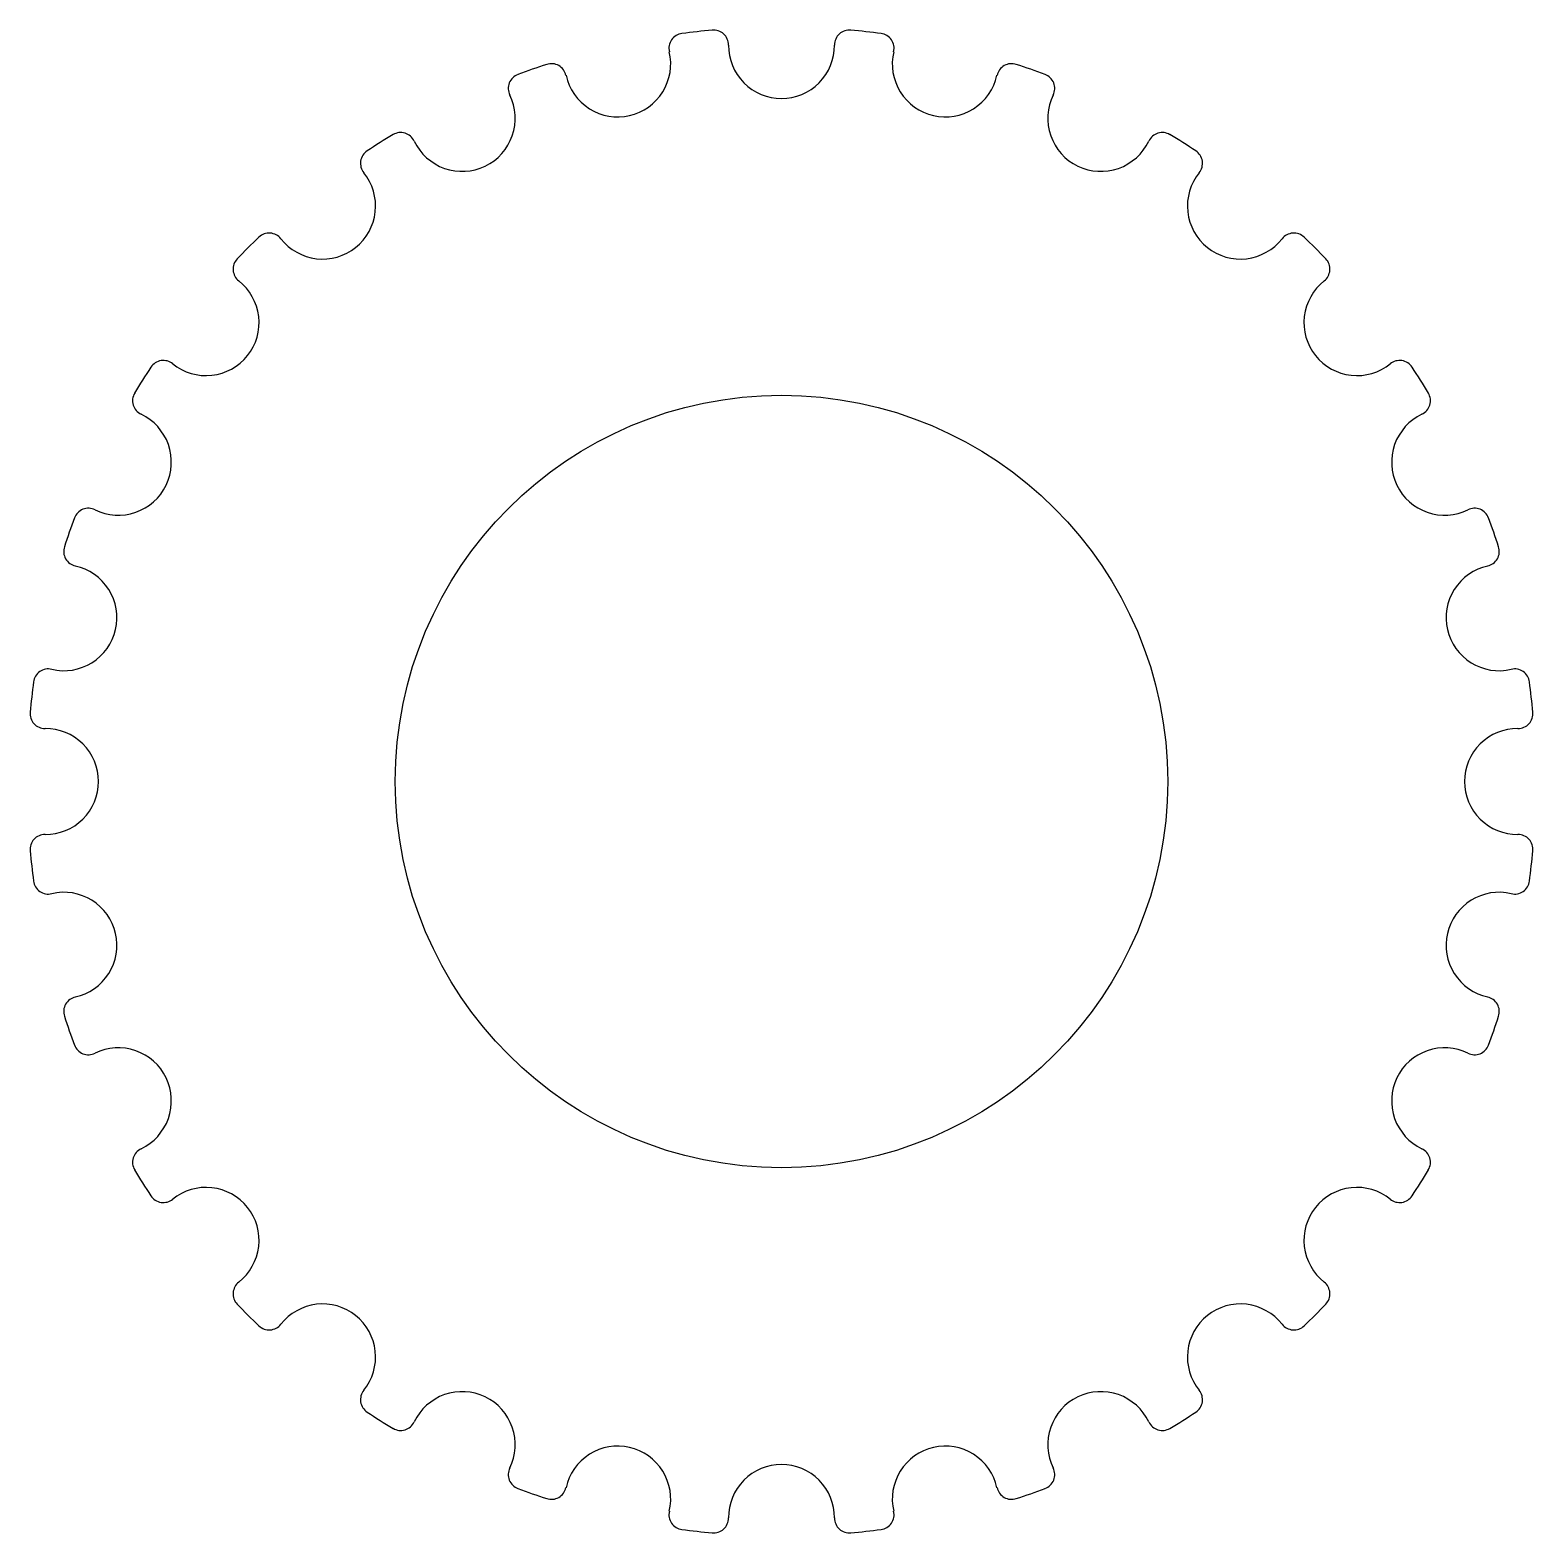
# Model space of a CAD drawing. Header units: inches. Extents: x -0.85 to 0.85, y -0.85 to 0.85.
import ezdxf

# ---------------------------------------------------------------- set-up
doc = ezdxf.new("R2010")
doc.units = ezdxf.units.IN
doc.layers.get('0').update_dxf_attribs({"linetype": 'CONTINUOUS'})

msp = doc.modelspace()

# ---------------------------------------------------------------- linework, layer by layer
msp.add_circle((0, 0), 0.4375)
for centre, radius, start, end in [((0.077, 0.8343), 0.0169, 84.5981, 180.4404), ((-0.1106, 0.8305), 0.0169, 97.4553, 193.2976), ((0, 0), 0.8547, 95.2711, 97.5836), ((-0.077, 0.8343), 0.0169, -0.44, 95.2711), ((0, 0), 0.8547, 82.414, 84.7265), ((0.1106, 0.8305), 0.0169, -13.2971, 82.414), ((-0.1855, 0.8128), 0.06, -77.1429, 13.2976), ((0, 0.8337), 0.06, 179.56, 270), ((0, 0.8337), 0.06, -90, 0.4404), ((0.1855, 0.8128), 0.06, 166.7029, 257.1429), ((-0.2926, 0.785), 0.0169, 110.3124, 206.1547), ((0, 0), 0.8547, 108.1283, 110.4407), ((-0.2607, 0.7962), 0.0169, 12.4172, 108.1283), ((0.2607, 0.7962), 0.0169, 71.741, 167.5833), ((0, 0), 0.8547, 69.5568, 71.8693), ((0.2926, 0.785), 0.0169, -26.1542, 69.5568), ((-0.1855, 0.8128), 0.06, 192.4172, 282.8571), ((0.1855, 0.8128), 0.06, 257.1429, 347.5833), ((-0.3617, 0.7511), 0.06, -64.2857, 26.1547), ((0.3617, 0.7511), 0.06, 153.8458, 244.2857), ((0, 0), 0.8547, 120.9854, 123.2979), ((-0.4313, 0.7182), 0.0169, 25.2743, 120.9854), ((0.4313, 0.7182), 0.0169, 58.8838, 154.7261), ((0, 0), 0.8547, 56.6997, 59.0122), ((-0.3617, 0.7511), 0.06, 205.2743, 295.7143), ((0.3617, 0.7511), 0.06, 244.2857, 334.7261), ((-0.46, 0.7002), 0.0169, 123.1695, 219.0119), ((0.46, 0.7002), 0.0169, -39.0114, 56.6997), ((-0.5198, 0.6518), 0.06, -51.4286, 39.0119), ((0.5198, 0.6518), 0.06, 140.9886, 231.4286), ((0, 0), 0.8547, 133.8426, 136.155), ((-0.5803, 0.6043), 0.0169, 38.1315, 133.8426), ((-0.5198, 0.6518), 0.06, 218.1315, 308.5714), ((0.5198, 0.6518), 0.06, 231.4286, 321.869), ((0.5803, 0.6043), 0.0169, 46.0267, 141.869), ((0, 0), 0.8547, 43.8426, 46.155), ((-0.6043, 0.5803), 0.0169, 136.0267, 231.869), ((0.6043, 0.5803), 0.0169, -51.8685, 43.8426), ((-0.6518, 0.5198), 0.06, -38.5714, 51.869), ((0.6518, 0.5198), 0.06, 128.1315, 218.5714), ((-0.7002, 0.46), 0.0169, 50.9886, 146.6997), ((-0.6518, 0.5198), 0.06, 230.9886, 321.4286), ((0.6518, 0.5198), 0.06, 218.5714, 309.0119), ((0.7002, 0.46), 0.0169, 33.1695, 129.0119), ((0, 0), 0.8547, 146.6997, 149.0122), ((0, 0), 0.8547, 30.9854, 33.2979), ((-0.7182, 0.4313), 0.0169, 148.8838, 244.7261), ((0.7182, 0.4313), 0.0169, -64.7257, 30.9854), ((-0.7511, 0.3617), 0.06, -25.7143, 64.7261), ((0.7511, 0.3617), 0.06, 115.2743, 205.7143), ((-0.7511, 0.3617), 0.06, 243.8458, 334.2857), ((0.7511, 0.3617), 0.06, 205.7143, 296.1547), ((-0.785, 0.2926), 0.0169, 63.8458, 159.5568), ((0.785, 0.2926), 0.0169, 20.3124, 116.1547), ((0, 0), 0.8547, 159.5568, 161.8693), ((0, 0), 0.8547, 18.1283, 20.4407), ((-0.7962, 0.2607), 0.0169, 161.741, 257.5833), ((0.7962, 0.2607), 0.0169, -77.5828, 18.1283), ((-0.8128, 0.1855), 0.06, -12.8571, 77.5833), ((0.8128, 0.1855), 0.06, 102.4172, 192.8571), ((-0.8128, 0.1855), 0.06, 256.7029, 347.1429), ((0.8128, 0.1855), 0.06, 192.8571, 283.2976), ((-0.8305, 0.1106), 0.0169, 76.7029, 172.414), ((0.8305, 0.1106), 0.0169, 7.4553, 103.2976), ((0, 0), 0.8547, 172.414, 174.7265), ((0, 0), 0.8547, 5.2711, 7.5836), ((-0.8343, 0.077), 0.0169, 174.5981, 270.4404), ((0.8343, 0.077), 0.0169, -90.44, 5.2711), ((-0.8337, 0), 0.06, 0, 90.4404), ((0.8337, 0), 0.06, 89.56, 180), ((0.8337, 0), 0.06, 180, 270.4404), ((-0.8337, 0), 0.06, 269.56, 360), ((-0.8343, -0.077), 0.0169, 89.56, 185.2711), ((0.8343, -0.077), 0.0169, -5.4019, 90.4404), ((0, 0), 0.8547, 185.2711, 187.5836), ((0, 0), 0.8547, 352.414, 354.7265), ((-0.8305, -0.1106), 0.0169, 187.4553, 283.2976), ((0.8305, -0.1106), 0.0169, 256.7029, 352.414), ((-0.8128, -0.1855), 0.06, 12.8571, 103.2976), ((0.8128, -0.1855), 0.06, 76.7029, 167.1429), ((-0.8128, -0.1855), 0.06, -77.5828, 12.8571), ((0.8128, -0.1855), 0.06, 167.1429, 257.5833), ((-0.7962, -0.2607), 0.0169, 102.4172, 198.1283), ((0.7962, -0.2607), 0.0169, -18.259, 77.5833), ((0, 0), 0.8547, 198.1283, 200.4407), ((0, 0), 0.8547, 339.5568, 341.8693), ((-0.785, -0.2926), 0.0169, 200.3124, 296.1547), ((-0.7511, -0.3617), 0.06, 25.7143, 116.1547), ((0.7511, -0.3617), 0.06, 63.8458, 154.2857), ((0.785, -0.2926), 0.0169, 243.8458, 339.5568), ((-0.7511, -0.3617), 0.06, -64.7257, 25.7143), ((0.7511, -0.3617), 0.06, 154.2857, 244.7261), ((-0.7182, -0.4313), 0.0169, 115.2743, 210.9854), ((0.7182, -0.4313), 0.0169, -31.1162, 64.7261), ((0, 0), 0.8547, 210.9854, 213.2979), ((0, 0), 0.8547, 326.6997, 329.0122), ((-0.7002, -0.46), 0.0169, 213.1695, 309.0119), ((-0.6518, -0.5198), 0.06, 38.5714, 129.0119), ((0.6518, -0.5198), 0.06, 50.9886, 141.4286), ((0.7002, -0.46), 0.0169, 230.9886, 326.6997), ((-0.6518, -0.5198), 0.06, -51.8685, 38.5714), ((0.6518, -0.5198), 0.06, 141.4286, 231.869), ((-0.6043, -0.5803), 0.0169, 128.1315, 223.8426), ((0.6043, -0.5803), 0.0169, -43.9733, 51.869), ((0, 0), 0.8547, 223.8426, 226.155), ((-0.5198, -0.6518), 0.06, 51.4286, 141.869), ((0.5198, -0.6518), 0.06, 38.1315, 128.5714), ((0, 0), 0.8547, 313.8426, 316.155), ((-0.5198, -0.6518), 0.06, -39.0114, 51.4286), ((0.5198, -0.6518), 0.06, 128.5714, 219.0119), ((-0.5803, -0.6043), 0.0169, 226.0267, 321.869), ((0.5803, -0.6043), 0.0169, 218.1315, 313.8426), ((-0.46, -0.7002), 0.0169, 140.9886, 236.6997), ((-0.3617, -0.7511), 0.06, 64.2857, 154.7261), ((-0.3617, -0.7511), 0.06, -26.1542, 64.2857), ((0.3617, -0.7511), 0.06, 115.7143, 206.1547), ((0.3617, -0.7511), 0.06, 25.2743, 115.7143), ((0.46, -0.7002), 0.0169, -56.8305, 39.0119), ((0, 0), 0.8547, 236.6997, 239.0122), ((0, 0), 0.8547, 300.9854, 303.2979), ((-0.4313, -0.7182), 0.0169, 238.8838, 334.7261), ((0.4313, -0.7182), 0.0169, 205.2743, 300.9854), ((-0.1855, -0.8128), 0.06, 77.1429, 167.5833), ((-0.1855, -0.8128), 0.06, -13.2971, 77.1429), ((0.1855, -0.8128), 0.06, 102.8571, 193.2976), ((0.1855, -0.8128), 0.06, 12.4172, 102.8571), ((-0.2926, -0.785), 0.0169, 153.8458, 249.5568), ((0, -0.8337), 0.06, 90, 180.4404), ((0, -0.8337), 0.06, -0.44, 90), ((0.2926, -0.785), 0.0169, -69.6876, 26.1547), ((-0.2607, -0.7962), 0.0169, 251.741, 347.5833), ((0.2607, -0.7962), 0.0169, 192.4172, 288.1283), ((0, 0), 0.8547, 249.5568, 251.8693), ((0, 0), 0.8547, 288.1283, 290.4407), ((-0.1106, -0.8305), 0.0169, 166.7029, 262.414), ((-0.077, -0.8343), 0.0169, -95.4019, 0.4404), ((0.077, -0.8343), 0.0169, 179.56, 275.2711), ((0.1106, -0.8305), 0.0169, -82.5447, 13.2976), ((0, 0), 0.8547, 262.414, 264.7265), ((0, 0), 0.8547, 275.2711, 277.5836)]:
    msp.add_arc(centre, radius, start, end)

doc.saveas('drawing.dxf')
